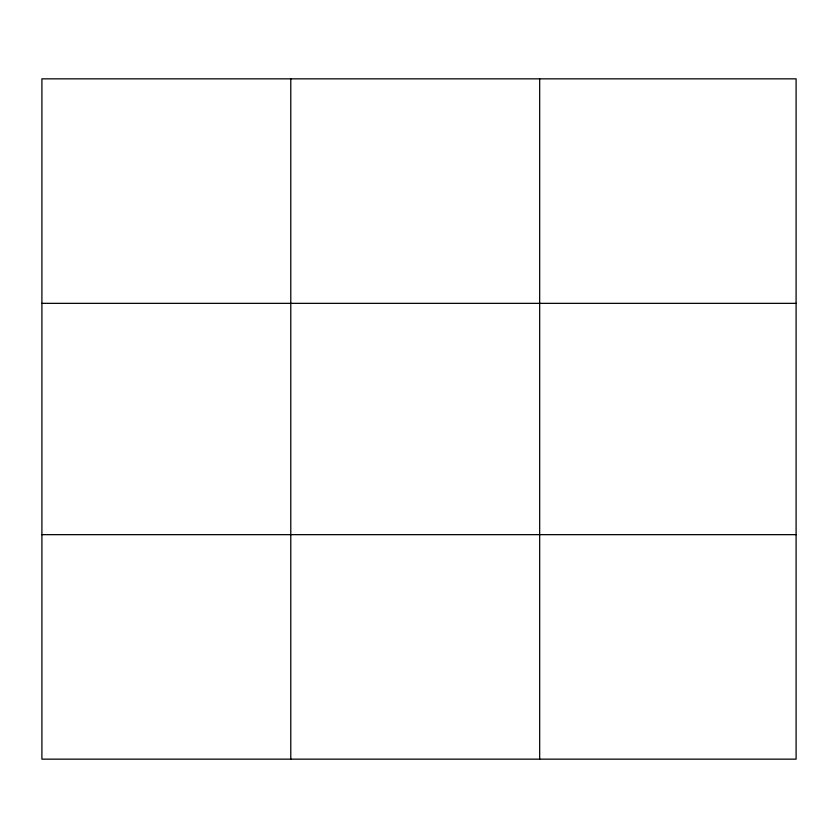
<?xml version="1.0" encoding="UTF-8"?>
<svg xmlns="http://www.w3.org/2000/svg" width="838" height="838" viewBox="0 0 838 838"><rect width="100%" height="100%" fill="white"/><g stroke="black" fill="none" stroke-linecap="round" stroke-linejoin="round"><path stroke-width="1.26" d="M290.786 759.155L290.786 78.845M539.672 759.155L539.672 78.845M796.1 534.654L796.1 759.155L41.9 759.155L41.9 78.845L796.1 78.845L796.1 534.654L41.9 534.654M41.9 303.346L796.1 303.346"/></g></svg>
